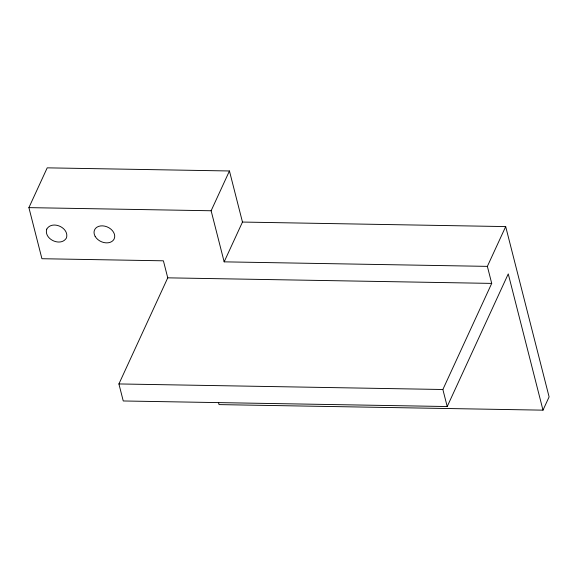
<?xml version="1.0" encoding="UTF-8"?>
<svg xmlns="http://www.w3.org/2000/svg" width="578" height="578" viewBox="0 0 578 578"><rect width="100%" height="100%" fill="white"/><g stroke="black" fill="none" stroke-linecap="round" stroke-linejoin="round"><path stroke-width="0.87" d="M218.585 402.852L219.033 404.6L542.995 410.156L508.264 273.907L447.213 406.536L123.251 400.973L118.909 383.944L167.75 277.837L163.408 260.808L41.927 258.72L28.9 207.632L47.215 167.844L229.444 170.972L242.471 222.06L224.156 261.848L487.37 266.371L505.685 226.583L242.471 222.06M224.156 261.848L211.129 210.76L229.444 170.972M447.213 406.536L442.871 389.5L491.712 283.401L487.37 266.371M542.995 410.156L549.1 396.898L505.685 226.583M28.9 207.632L211.129 210.76M167.75 277.837L491.712 283.401M118.909 383.944L442.871 389.5M46.739 229.134C43.61 239.299 61.008 247.174 66.448 237.948C69.57 227.783 52.179 219.907 46.739 229.134M95.16 236.395A10.794 7.955 24.7 0 0 113.071 240.506A10.794 7.955 24.7 0 0 104.9 226.179A10.794 7.955 24.7 0 0 95.16 236.395"/></g></svg>
